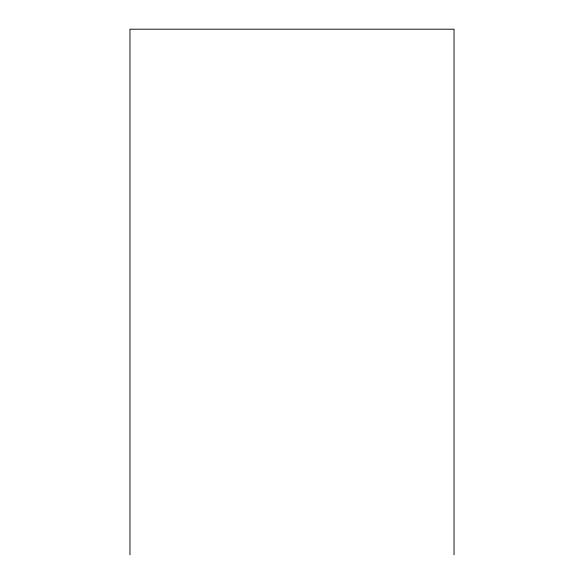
<?xml version="1.0" encoding="UTF-8"?>
<svg xmlns="http://www.w3.org/2000/svg" width="584" height="584" viewBox="0 0 584 584"><rect width="100%" height="100%" fill="white"/><g stroke="black" fill="none" stroke-linecap="round" stroke-linejoin="round"><path stroke-width="0.88" d="M454.031 554.8L454.031 29.2L129.969 29.2L129.969 554.8"/></g></svg>
